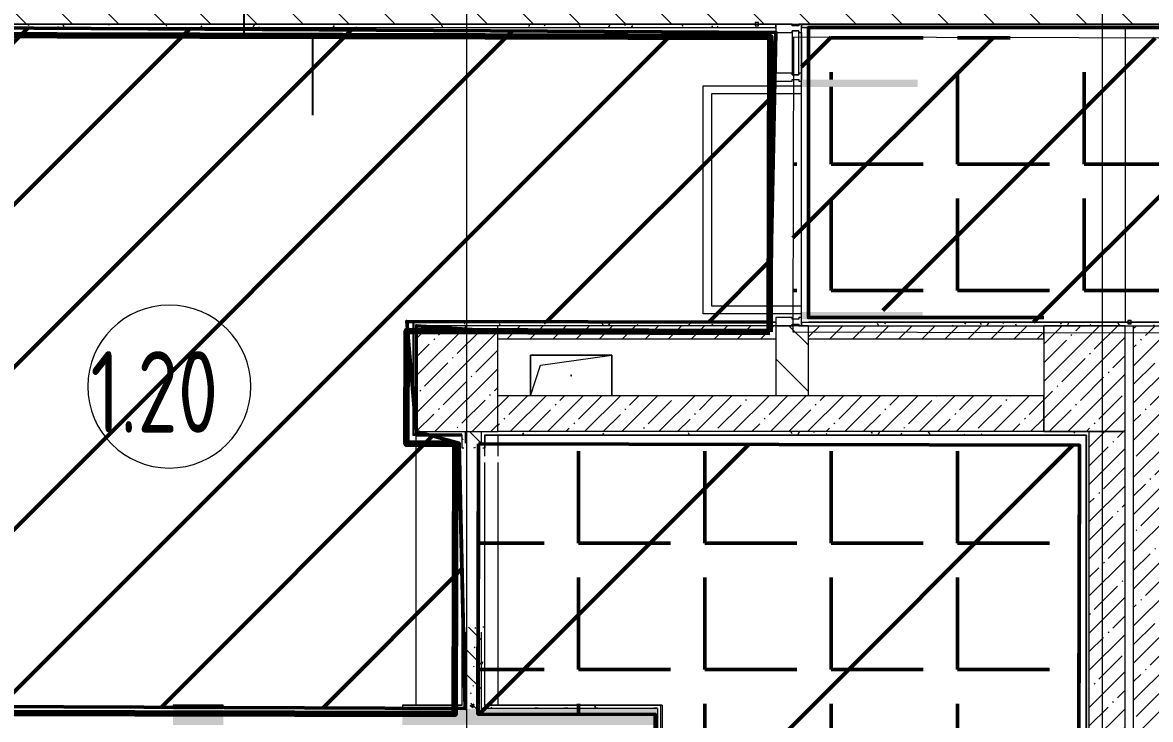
# Model space of a CAD drawing. Header units: millimetres. Extents: x -213547 to 415037, y -3642 to 106956.
# Drawn here: x 77999 to 84920, y 8998 to 13274 of the extents above; entities that cross this region are included whole.
import ezdxf

# ---------------------------------------------------------------- set-up
doc = ezdxf.new("R2010")
doc.units = ezdxf.units.MM
for name, color, linetype, lineweight in [('10)FK4', 3, 'Continuous', 50), ('1014 Краска CF1.3', 64, 'Continuous', 158), ('1048 Монтаж CF6', 92, 'Continuous', 50), ('1144 Монтаж CF7', 152, 'Continuous', 50), ('2)CF1', 5, 'Continuous', 30), ('950 Штук CF1 CF13 CF1.3', 3, 'Continuous', 50), ('A-AREA-BNDY', 7, 'Continuous', 5), ('A-AREA-IDEN', 7, 'Continuous', 9), ('A-FLOR', 7, 'Continuous', 9), ('A-GENM', 7, 'Continuous', 9), ('A-GLAZ-CURT', 7, 'Continuous', 9), ('A-GLAZ-CURT-1', 7, 'Continuous', 5), ('A-GLAZ-CURT-2', 7, 'Continuous', 20), ('A-GLAZ-CWMG', 7, 'Continuous', 9), ('A-GLAZ-CWMG-1', 7, 'Continuous', 20), ('A-WALL', 7, 'Continuous', 5), ('I-WALL', 7, 'Continuous', 5), ('S-COLS', 7, 'Continuous', 9), ('S-COLS-1', 7, 'Continuous', 5), ('Оси', 7, 'Continuous', 9)]:
    doc.layers.add(name, color=color, linetype=linetype, lineweight=lineweight)
doc.layers.add('A-FLOR-PATT-1', color=7, linetype='Continuous', lineweight=9, true_color=0xeef6ff, transparency=0.5)
doc.layers.add('A-WALL-1', color=9, linetype='Continuous', lineweight=5, true_color=0x808080)
doc.layers.add('A-WALL-FNSH-1', color=9, linetype='Continuous', lineweight=5, true_color=0x808080)
doc.styles.add('СПДС', font='ГОСТ тип А.ttf', dxfattribs={"width": 0.9})
pattern_1 = [(45, (64.7, -136.06), (-114.04925, 114.04925), []), (45, (178.75, -136.06), (-114.04925, 114.04925), [201.612, -40.322, 6.706, -33.617])]
pattern_2 = [(135, (64.7, -136.06), (-141.42136, -141.42136), [])]
pattern_3 = [(135, (64.7, -136.06), (-150.8683, -150.8683), [213.36, -35.56, 7.112, -35.56]), (135, (64.7, 14.71), (-150.8683, -150.8683), []), (50, (64.7, -136.06), (255.05767, -22.3145), [26.67, -293.37]), (355, (64.7, -136.06), (-49.3404, 267.4791), [21.336, -234.696]), (100.451, (85.96, -137.92), (205.7195, 245.16356), [22.666, -249.326]), (46.184, (64.7, -64.94), (379.511, -58.86), [40.005, -440.055]), (96.636, (96.33, -69.85), (332.3634, 346.3991), [33.999, -373.989]), (351.184, (64.7, -64.94), (332.3669, 346.3953), [32.004, -352.044]), (21, (100.26, -82.72), (212.26017, -143.1711), [26.67, -293.37]), (326, (100.26, -82.72), (86.5224, 257.8632), [21.336, -234.696]), (71.451, (117.95, -94.65), (298.78395, 114.6901), [22.666, -249.326]), (37.5, (64.7, -136.06), (4.32385, 118.37751), [6.706, -225.146, 6.706, -231.546, -235.585]), (37.5, (64.7, -136.06), (4.32385, 118.37751), [-470.103, 6.706, -228.879]), (7.5, (64.7, -136.06), (93.54758, 140.2533), [6.706, -129.134, 6.706, -219.812, -89.789]), (7.5, (64.7, -136.06), (93.54758, 140.2533), [-362.356, 6.706, -83.083]), (327.5, (-14.6, -136.06), (189.82734, -8.02019), [6.706, -82.194, 6.706, -270.662, -368.046]), (327.5, (-14.6, -136.06), (189.82734, -8.02019), [-366.268, 6.706, -361.34]), (317.5, (-50.16, -136.06), (207.38114, 35.59764), [6.706, -108.864, 6.706, -177.495, -261.366]), (317.5, (-50.16, -136.06), (207.38114, 35.59764), [-299.771, 6.706, -254.66])]
pattern_4 = [(0, (64.7, -136.06), (243.84, 60.96), [20.117, -162.763, 20.117, -162.763, -975.36]), (0, (64.7, -136.06), (243.84, 60.96), [-365.76, 20.117, -345.643, 20.117, -162.763, -426.72]), (0, (64.7, -136.06), (243.84, 60.96), [-914.4, 20.117, -101.803, 20.117, -284.683]), (120, (156.14, -105.58), (-174.71291, 180.691634), [20.117, -162.763, 20.117, -162.763, -975.36]), (120, (156.14, -105.58), (-174.71291, 180.691634), [-365.76, 20.117, -345.643, 20.117, -162.763, -426.72]), (120, (156.14, -105.58), (-174.71291, 180.691634), [-914.4, 20.117, -101.803, 20.117, -284.683]), (240, (186.62, 16.34), (-69.12709, -241.651634), [20.117, -162.763, 20.117, -162.763, -975.36]), (240, (186.62, 16.34), (-69.12709, -241.651634), [-365.76, 20.117, -345.643, 20.117, -162.763, -426.72]), (240, (186.62, 16.34), (-69.12709, -241.651634), [-914.4, 20.117, -101.803, 20.117, -284.683])]
pattern_5 = [(0, (0, 0), (0, 775.335), [563.88, -211.455]), (90, (0, 0), (-775.335, 5e-14), [563.88, -211.455])]

# ---------------------------------------------------------------- blocks, each defined once
blk = doc.blocks.new('Системная панель - Стекло - 40мм-22736316-Объем проектирования 1 этажа')
at = {"layer": 'A-GLAZ-CURT-1'}
h = blk.add_hatch(dxfattribs=at)
h.set_pattern_fill('FP_87', color=256, style=0, pattern_type=2)
h.set_pattern_definition([(135, (13025, -82897), (-565.6854, -565.6854), [400, -1200]), (135, (13225, -83297), (-565.6854, -565.6854), [1200, -400]), (135, (13425, -82497), (-565.6854, -565.6854), [400, -1200])])
h.paths.add_polyline_path([(135, 0), (-135, 0), (-135, -40), (135, -40)])
at = {"layer": 'A-GLAZ-CURT-2'}
for p, q in [((135, 0), (-135, 0)), ((-135, 0), (-135, -40)), ((135, -40), (135, 0)), ((-135, -40), (135, -40))]:
    blk.add_line(p, q, dxfattribs=at)
blk = doc.blocks.new('Прямоугольный импост - Импост структурный с накладкой - 160мм Темный-32274872-Объем проектирования 1 этажа')
at = {"layer": 'A-GLAZ-CWMG'}
for p, q in [((82557, 13100), (82557, 13350)), ((82714, 13100), (82714, 13350))]:
    blk.add_line(p, q, dxfattribs=at)
blk = doc.blocks.new('Прямоугольный импост - Импост структурный с накладкой - 160мм Темный-30755840-Объем проектирования 1 этажа')
at = {"layer": 'A-GLAZ-CWMG-1'}
for p, q in [((-50, 40), (-50, 140)), ((-50, 140), (0, 140)), ((0, 140), (0, 40)), ((-40, 40), (-50, 40)), ((-50, -17), (-50, 0)), ((-50, 0), (-40, 0)), ((-40, 0), (-40, 40)), ((-10, 40), (-10, 0)), ((0, 40), (-10, 40)), ((-10, 0), (0, 0)), ((0, 0), (0, -17)), ((0, -17), (-50, -17))]:
    blk.add_line(p, q, dxfattribs=at)
blk = doc.blocks.new('Прямоугольный импост - Импост структурный с накладкой - 160мм Темный-30755836-Объем проектирования 1 этажа')
at = {"layer": 'A-GLAZ-CWMG-1'}
for p, q in [((-25, 40), (-25, 140)), ((-25, 140), (25, 140)), ((25, 140), (25, 40)), ((-15, 40), (-25, 40)), ((-25, -17), (-25, 0)), ((-25, 0), (-15, 0)), ((-15, 0), (-15, 40)), ((15, 40), (15, 0)), ((25, 40), (15, 40)), ((15, 0), (25, 0)), ((25, 0), (25, -17)), ((25, -17), (-25, -17))]:
    blk.add_line(p, q, dxfattribs=at)
blk = doc.blocks.new('Прямоугольный импост - Импост структурный с накладкой - 160мм Темный-30755843-Объем проектирования 1 этажа')
at = {"layer": 'A-GLAZ-CWMG-1'}
for p, q in [((0, 140), (-50, 140)), ((-50, 140), (-50, 40)), ((0, 40), (0, 140)), ((-50, 40), (-40, 40)), ((-40, 0), (-50, 0)), ((-50, 0), (-50, -17)), ((-40, 40), (-40, 0)), ((-10, 0), (-10, 40)), ((-10, 40), (0, 40)), ((0, 0), (-10, 0)), ((0, -17), (0, 0)), ((-50, -17), (0, -17))]:
    blk.add_line(p, q, dxfattribs=at)
blk = doc.blocks.new('BSC_Колонна _Прямоугольная - 650х500-V184-Объем проектирования 1 этажа')
at = {"layer": 'S-COLS-1'}
h = blk.add_hatch(dxfattribs=at)
h.set_pattern_fill('FP_173', color=256, style=0, pattern_type=2)
h.set_pattern_definition([(135, (11225, -80600), (-114.04925, -114.04925), []), (135, (11225, -80485.95), (-114.04925, -114.04925), [201.612, -40.322, 6.706, -33.617])])
h.paths.add_polyline_path([(325, 250), (-325, 250), (-325, -250), (325, -250), (325, 170)])
for p, q in [((325, 250), (-325, 250)), ((-325, 250), (-325, -250)), ((325, -250), (325, 250)), ((-325, -250), (325, -250))]:
    blk.add_line(p, q, dxfattribs=at)
blk = doc.blocks.new('GM_Отверстие прямоугольное _в плите_ - Отверстие-V204-Объем проектирования 1 этажа')
at = {"layer": 'A-GENM'}
for p, q in [((-250, -125), (-250, 125)), ((-250, 125), (250, 125)), ((250, 125), (-250, 125)), ((-250, 125), (-250, -125)), ((-187.5, 62.5), (250, 125)), ((250, 125), (250, -125)), ((250, -125), (250, 125)), ((-250, -125), (-187.5, 62.5))]:
    blk.add_line(p, q, dxfattribs=at)
for start, end in [(360, 180), (180, 360)]:
    blk.add_arc((0, 0), 2.5, start, end, dxfattribs=at)
blk = doc.blocks.new('Марка_Помещения - Номер-25198446-Объем проектирования 1 этажа')
at = {"layer": 'A-AREA-IDEN'}
for start, end in [(360, 180), (180, 360)]:
    blk.add_arc((0, 0), 2.5, start, end, dxfattribs=at)

msp = doc.modelspace()

# ---------------------------------------------------------------- hatches: boundary and pattern name
at = {"layer": '10)FK4'}
h = msp.add_hatch(dxfattribs=at)
h.set_pattern_fill('ANSI31', color=1, scale=444)
h.paths.add_polyline_path([(84485.3, 10680.2), (80797.3, 10688.8), (80793.4, 9030.8), (81881.4, 9028.3), (81878.6, 7828.3), (81860.6, 3598.3), (84188.6, 3592.9), (84189.3, 3872.9), (84469.3, 3872.2)])
at = {"layer": '1048 Монтаж CF6'}
h = msp.add_hatch(dxfattribs=at)
h.set_pattern_fill('ANGLE', color=256, scale=111)
h.set_pattern_definition(pattern_5)
h.paths.add_polyline_path([(98511.1, 13147.3), (82778.7, 13184.2), (82778.7, 12963.9), (82778.7, 12923.9), (83491.7, 12923.9), (83491.7, 12878.9), (82776, 12878.9), (82771.7, 12878.4), (82771.7, 12868.9), (82728.4, 12868.9), (82725.2, 11508.9), (82771.7, 11508.9), (82846.7, 11507.9), (83441.7, 11507.9), (83521.7, 11498.9), (83521.7, 11434.9), (84781.7, 11434.9), (84781.7, 11444.9), (84801.7, 11444.9), (85055.7, 11434.9), (85055.7, 10484.9), (85474.7, 10484.9), (85474.7, 10463.9), (85524.7, 10463.9), (85524.7, 10363.9), (85514.7, 10323.9), (85524.7, 10323.9), (85524.7, 10306.9), (85564.7, 10306.9), (85564.7, 10303.9), (85609.7, 10303.9), (85609.7, 10258.5), (85658.8, 10258.4), (87584.7, 10253.9), (87584.7, 10303.9), (87583.2, 10306.9), (87574.7, 10306.9), (87574.7, 10323.9), (87584.7, 10363.9), (87574.7, 10363.9), (87574.7, 10463.9), (87624.7, 10463.9), (89374.7, 10463.9), (89423.7, 10463.9), (89423.7, 10483.9), (89423.7, 10484.9), (90049.7, 10484.9), (90073.9, 10463.9), (90099.7, 10463.9), (90099.7, 10413.9), (90109.7, 10413.9), (90109.7, 10409), (91389.7, 10406), (91389.7, 10413.9), (91399.7, 10463.9), (91434.7, 10463.9), (91434.7, 10471.9), (91449.7, 10471.9), (91449.7, 10484.9), (92574.7, 10484.9), (92614.7, 10471.9), (92614.7, 10403.1), (93484.7, 10401.1), (93484.7, 10463.9), (93484.7, 10471.9), (93524.7, 10471.9), (93524.7, 10484.9), (97423.9, 10484.9), (97425.3, 11111.8), (97462.7, 11111.7), (97462.7, 11204.9), (98506.6, 11204.9)])
at = {"layer": '1144 Монтаж CF7'}
h = msp.add_hatch(dxfattribs=at)
h.set_pattern_fill('ANGLE', color=256, scale=111)
h.set_pattern_definition(pattern_5)
h.paths.add_polyline_path([(80796.5, 10688.8), (80792.6, 9030.8), (81880.6, 9028.3), (81877.8, 7828.3), (81869.8, 7828.3), (81859.9, 3598.3), (84187.9, 3592.9), (84188.5, 3872.9), (84468.5, 3872.2), (84484.5, 10680.2)])
at = {"layer": '2)CF1'}
h = msp.add_hatch(dxfattribs=at)
h.set_pattern_fill('ANSI31', color=256, scale=222)
h.paths.add_polyline_path([(80357.1, 11440.2), (82585, 11434.9), (82621.7, 13213.9), (77365.5, 13242.9), (77327.5, 10847), (76065.7, 10892.9), (76065.7, 10763.9), (75764.7, 10743.9), (75785.2, 9084.9), (80714.7, 9063.9), (80677.2, 10693.9), (80414.7, 10763.9)])
h = msp.add_hatch(dxfattribs=at)
h.set_pattern_fill('ANSI31', color=256, scale=222)
h.paths.add_polyline_path([(98511.1, 13147.3), (82778.7, 13184.2), (82778.7, 12963.9), (82778.7, 12923.9), (83491.7, 12923.9), (83491.7, 12878.9), (82776, 12878.9), (82771.7, 12878.4), (82771.7, 12868.9), (82728.4, 12868.9), (82725.2, 11508.9), (82771.7, 11508.9), (82846.7, 11507.9), (83441.7, 11507.9), (83521.7, 11498.9), (83521.7, 11434.9), (84781.7, 11434.9), (84781.7, 11444.9), (84801.7, 11444.9), (85055.7, 11434.9), (85055.7, 10484.9), (85474.7, 10484.9), (85474.7, 10463.9), (85524.7, 10463.9), (85524.7, 10363.9), (85514.7, 10323.9), (85524.7, 10323.9), (85524.7, 10306.9), (85564.7, 10306.9), (85564.7, 10303.9), (85609.7, 10303.9), (85609.7, 10258.5), (85658.8, 10258.4), (87584.7, 10253.9), (87584.7, 10303.9), (87583.2, 10306.9), (87574.7, 10306.9), (87574.7, 10323.9), (87584.7, 10363.9), (87574.7, 10363.9), (87574.7, 10463.9), (87624.7, 10463.9), (89374.7, 10463.9), (89423.7, 10463.9), (89423.7, 10483.9), (89423.7, 10484.9), (90049.7, 10484.9), (90073.9, 10463.9), (90099.7, 10463.9), (90099.7, 10413.9), (90109.7, 10413.9), (90109.7, 10409), (91389.7, 10406), (91389.7, 10413.9), (91399.7, 10463.9), (91434.7, 10463.9), (91434.7, 10471.9), (91449.7, 10471.9), (91449.7, 10484.9), (92574.7, 10484.9), (92614.7, 10471.9), (92614.7, 10403.1), (93484.7, 10401.1), (93484.7, 10463.9), (93484.7, 10471.9), (93524.7, 10471.9), (93524.7, 10484.9), (97423.9, 10484.9), (97425.3, 11111.8), (97462.7, 11111.7), (97462.7, 11204.9), (98506.6, 11204.9)])
at = {"layer": '950 Штук CF1 CF13 CF1.3'}
h = msp.add_hatch(dxfattribs=at)
h.set_pattern_fill('ANSI31', color=256, scale=222)
h.paths.add_polyline_path([(80357.1, 11440.2), (82585, 11434.9), (82621.7, 13213.9), (77365.5, 13242.9), (77327.5, 10847), (76065.7, 10892.9), (76065.7, 10763.9), (75764.7, 10743.9), (75785.2, 9084.9), (80714.7, 9063.9), (80677.2, 10693.9), (80414.7, 10763.9)])
h = msp.add_hatch(dxfattribs=at)
h.set_pattern_fill('ANSI31', color=256, scale=222)
h.paths.add_polyline_path([(98511.1, 13147.3), (82778.7, 13184.2), (82778.7, 12963.9), (82778.7, 12923.9), (83491.7, 12923.9), (83491.7, 12878.9), (82776, 12878.9), (82771.7, 12878.4), (82771.7, 12868.9), (82728.4, 12868.9), (82725.2, 11508.9), (82771.7, 11508.9), (82846.7, 11507.9), (83441.7, 11507.9), (83521.7, 11498.9), (83521.7, 11434.9), (84781.7, 11434.9), (84781.7, 11444.9), (84801.7, 11444.9), (85055.7, 11434.9), (85055.7, 10484.9), (85474.7, 10484.9), (85474.7, 10463.9), (85524.7, 10463.9), (85524.7, 10363.9), (85514.7, 10323.9), (85524.7, 10323.9), (85524.7, 10306.9), (85564.7, 10306.9), (85564.7, 10303.9), (85609.7, 10303.9), (85609.7, 10258.5), (85658.8, 10258.4), (87584.7, 10253.9), (87584.7, 10303.9), (87583.2, 10306.9), (87574.7, 10306.9), (87574.7, 10323.9), (87584.7, 10363.9), (87574.7, 10363.9), (87574.7, 10463.9), (87624.7, 10463.9), (89374.7, 10463.9), (89423.7, 10463.9), (89423.7, 10483.9), (89423.7, 10484.9), (90049.7, 10484.9), (90073.9, 10463.9), (90099.7, 10463.9), (90099.7, 10413.9), (90109.7, 10413.9), (90109.7, 10409), (91389.7, 10406), (91389.7, 10413.9), (91399.7, 10463.9), (91434.7, 10463.9), (91434.7, 10471.9), (91449.7, 10471.9), (91449.7, 10484.9), (92574.7, 10484.9), (92614.7, 10471.9), (92614.7, 10403.1), (93484.7, 10401.1), (93484.7, 10463.9), (93484.7, 10471.9), (93524.7, 10471.9), (93524.7, 10484.9), (97423.9, 10484.9), (97425.3, 11111.8), (97462.7, 11111.7), (97462.7, 11204.9), (98506.6, 11204.9)])
at = {"layer": 'A-FLOR-PATT-1'}
h = msp.add_hatch(color=256, dxfattribs=at)
h.paths.add_polyline_path([(98781.5, 11273.9), (98781.5, 11318.9), (98624.3, 11318.9), (98624.3, 11273.9), (98768.9, 11273.9)])
h.paths.add_polyline_path([(82778.7, 11453.9), (83521.7, 11453.9), (83521.7, 11498.9), (82778.7, 11498.9), (82778.7, 11463.9)])
h.paths.add_polyline_path([(82838.2, 12878.9), (83491.7, 12878.9), (83491.7, 12923.9), (82778.7, 12923.9), (82778.7, 12878.9)])
h.paths.add_polyline_path([(98624.3, 12998.9), (98784.7, 12998.9), (98784.7, 13043.9), (98744.3, 13043.9), (98744.3, 13033.9), (98644.3, 13033.9), (98644.3, 13043.9), (98624.3, 13043.9), (98624.3, 13033.9)])
h = msp.add_hatch(color=256, dxfattribs=at)
h.paths.add_polyline_path([(75524.7, 9293.9), (75564.7, 9293.9), (75564.7, 9338.9), (75524.7, 9338.9)])
h.paths.add_polyline_path([(75544.7, 10608.9), (75564.7, 10608.9), (75564.7, 10653.9), (75524.7, 10653.9), (75524.7, 10608.9), (75534.7, 10608.9)])
h.paths.add_polyline_path([(82771.7, 11463.9), (82778.7, 11463.9), (82778.7, 11498.9), (82776, 11498.9), (82776, 11486.3), (82771.7, 11486.3)])
h.paths.add_polyline_path([(82778.7, 12878.9), (82778.7, 12913.9), (82771.7, 12913.9), (82771.7, 12886.3), (82776, 12886.3), (82776, 12878.9)])
h = msp.add_hatch(color=256, dxfattribs=at)
h.paths.add_polyline_path([(82771.7, 11486.3), (82776, 11486.3), (82776, 11498.9), (82771.7, 11498.9), (82771.7, 11486.7)])
h.paths.add_polyline_path([(82771.7, 12878.9), (82776, 12878.9), (82776, 12886.3), (82771.7, 12885.9)])
at = {"layer": 'I-WALL'}
h = msp.add_hatch(dxfattribs=at)
h.set_pattern_fill('FP_23', color=256, style=0, pattern_type=2)
h.set_pattern_definition(pattern_2)
h.paths.add_polyline_path([(77344.5, 13263.9), (84764.7, 13263.9), (84764.7, 13463.9), (68714.7, 13463.9), (68714.7, 13263.9), (77286.3, 13263.9)])
h = msp.add_hatch(dxfattribs=at)
h.set_pattern_fill('FP_23', color=256, style=0, pattern_type=2)
h.set_pattern_definition(pattern_2)
h.paths.add_polyline_path([(88453.6, 13263.9), (88474.7, 13263.9), (88474.7, 13463.9), (88264.7, 13463.9), (88264.7, 13263.9), (88444.7, 13263.9)])
h.paths.add_polyline_path([(87422.1, 13263.9), (87564.7, 13263.9), (87564.7, 13463.9), (87383.1, 13463.9), (87383.1, 13263.9)])
h.paths.add_polyline_path([(86534.7, 13263.9), (86683.1, 13263.9), (86683.1, 13463.9), (86154.7, 13463.9), (86154.7, 13263.9), (86390.6, 13263.9)])
h.paths.add_polyline_path([(84814.7, 13263.9), (85204.7, 13263.9), (85204.7, 13463.9), (84764.7, 13463.9), (84764.7, 13263.9), (84789, 13263.9)])
h = msp.add_hatch(dxfattribs=at)
h.set_pattern_fill('FP_191', color=256, style=0, pattern_type=2)
h.set_pattern_definition(pattern_4)
h.paths.add_polyline_path([(81094.7, 13243.9), (82621.7, 13243.9), (82621.7, 13263.9), (77364.5, 13263.9), (77364.5, 13243.9), (80404.4, 13243.9)])
h = msp.add_hatch(dxfattribs=at)
h.set_pattern_fill('FP_191', color=256, style=0, pattern_type=2)
h.set_pattern_definition(pattern_4)
h.paths.add_polyline_path([(97584.7, 13243.9), (97864.7, 13243.9), (97864.7, 13263.9), (97584.7, 13263.9)])
h.paths.add_polyline_path([(96884.7, 13243.9), (96884.7, 13263.9), (96544.7, 13263.9), (96544.7, 13255.9), (96514.7, 13255.9), (96514.7, 13243.9), (96804.7, 13243.9)])
h.paths.add_polyline_path([(92314.7, 13243.9), (93094.7, 13243.9), (93094.7, 13255.9), (93064.7, 13255.9), (93064.7, 13263.9), (92344.7, 13263.9), (92344.7, 13255.9), (92314.7, 13255.9)])
h.paths.add_polyline_path([(89694.7, 13243.9), (91364.7, 13243.9), (91364.7, 13255.9), (91334.7, 13255.9), (91334.7, 13263.9), (89454.7, 13263.9), (89454.7, 13255.9), (89424.7, 13255.9), (89424.7, 13243.9), (89614.7, 13243.9)])
h.paths.add_polyline_path([(94624.7, 13243.9), (95064.7, 13243.9), (95064.7, 13255.9), (95034.7, 13255.9), (95034.7, 13263.9), (94574.7, 13263.9), (94574.7, 13255.9), (94544.7, 13255.9), (94544.7, 13243.9)])
h.paths.add_polyline_path([(84931.1, 13243.9), (85204.7, 13243.9), (85204.7, 13255.9), (85174.7, 13255.9), (85174.7, 13263.9), (82778.7, 13263.9), (82778.7, 13243.9), (84814.7, 13243.9)])
h.paths.add_polyline_path([(86334.7, 13243.9), (86683.1, 13243.9), (86683.1, 13263.9), (86184.7, 13263.9), (86184.7, 13255.9), (86154.7, 13255.9), (86154.7, 13243.9)])
h.paths.add_polyline_path([(87383.1, 13243.9), (87564.7, 13243.9), (87564.7, 13263.9), (87383.1, 13263.9)])
h.paths.add_polyline_path([(88314.7, 13243.9), (88474.7, 13243.9), (88474.7, 13255.9), (88444.7, 13255.9), (88444.7, 13263.9), (88264.7, 13263.9), (88264.7, 13243.9)])
h = msp.add_hatch(dxfattribs=at)
h.set_pattern_fill('FP_191', color=256, style=0, pattern_type=2)
h.set_pattern_definition(pattern_4)
h.paths.add_polyline_path([(81232.9, 11413.9), (82621.7, 11413.9), (82621.7, 11433.9), (80394.7, 11433.9), (80394.7, 11413.9), (80914.7, 11413.9)])
h = msp.add_hatch(dxfattribs=at)
h.set_pattern_fill('FP_191', color=256, style=0, pattern_type=2)
h.set_pattern_definition(pattern_4)
h.paths.add_polyline_path([(82778.7, 11413.9), (85034.7, 11413.9), (85034.7, 11433.9), (82778.7, 11433.9)])
h = msp.add_hatch(dxfattribs=at)
h.set_pattern_fill('FP_191', color=256, style=0, pattern_type=2)
h.set_pattern_definition(pattern_4)
h.paths.add_polyline_path([(80394.7, 10743.9), (80414.7, 10743.9), (80414.7, 11413.9), (80394.7, 11413.9), (80394.7, 10763.9)])
h = msp.add_hatch(dxfattribs=at)
h.set_pattern_fill('FP_22', color=256, style=0, pattern_type=2)
h.set_pattern_definition([(45, (64.7, -136.06), (-70.71068, 70.71068), [])])
h.paths.add_polyline_path([(80914.7, 11333.9), (82621.7, 11333.9), (82621.7, 11413.9), (80914.7, 11413.9)])
h.paths.add_polyline_path([(84264.7, 11333.9), (84264.7, 11413.9), (82821.7, 11413.9), (82821.7, 11333.9)])
h = msp.add_hatch(dxfattribs=at)
h.set_pattern_fill('FP_23', color=256, style=0, pattern_type=2)
h.set_pattern_definition(pattern_2)
h.paths.add_polyline_path([(82761.7, 10983.9), (82821.7, 10983.9), (82821.7, 11413.9), (82621.7, 11413.9), (82621.7, 10983.9)])
h = msp.add_hatch(dxfattribs=at)
h.set_pattern_fill('FP_1', color=256, style=0, pattern_type=2)
h.set_pattern_definition(pattern_1)
h.paths.add_polyline_path([(84826.7, 7513.9), (85034.7, 7513.9), (85034.7, 11413.9), (84814.7, 11413.9), (84814.7, 7513.9), (84825.6, 7513.9)])
h = msp.add_hatch(dxfattribs=at)
h.set_pattern_fill('FP_1', color=256, style=0, pattern_type=2)
h.set_pattern_definition(pattern_1)
h.paths.add_polyline_path([(82761.7, 10763.9), (84264.7, 10763.9), (84264.7, 10983.9), (80914.7, 10983.9), (80914.7, 10763.9), (82264.4, 10763.9)])
h = msp.add_hatch(dxfattribs=at)
h.set_pattern_fill('FP_191', color=256, style=0, pattern_type=2)
h.set_pattern_definition(pattern_4)
h.paths.add_polyline_path([(80693.7, 10743.9), (80714.7, 10763.9), (80414.7, 10763.9), (80416.2, 10743.9), (80647.5, 10743.9)])
h.paths.add_polyline_path([(80714.7, 10743.9), (80714.7, 10763.9), (80694.7, 10743.9)])
h = msp.add_hatch(dxfattribs=at)
h.set_pattern_fill('FP_191', color=256, style=0, pattern_type=2)
h.set_pattern_definition(pattern_4)
h.paths.add_polyline_path([(80714.7, 9063.9), (80713.4, 9533.9), (80706.7, 9533.9), (80706.7, 9563.9), (80694.7, 9563.9), (80695.7, 9083.9)])
h.paths.add_polyline_path([(80694.7, 9063.9), (80714.7, 9063.9), (80694.7, 9083.9)])
h.paths.add_polyline_path([(80694.7, 10663.9), (80706.7, 10663.9), (80706.7, 10693.9), (80714.7, 10693.9), (80714.7, 10743.9), (80694.7, 10743.9), (80694.7, 10730.8)])
h = msp.add_hatch(dxfattribs=at)
h.set_pattern_fill('FP_41', color=256, style=0, pattern_type=2)
h.set_pattern_definition(pattern_3)
h.paths.add_polyline_path([(80814.7, 9063.9), (80814.7, 9563.9), (80714.7, 9563.9), (80714.7, 9063.9)])
h.paths.add_polyline_path([(80717.1, 10663.9), (80814.7, 10663.9), (80814.7, 10763.9), (80714.7, 10763.9), (80714.7, 10663.9)])
h = msp.add_hatch(dxfattribs=at)
h.set_pattern_fill('FP_191', color=256, style=0, pattern_type=2)
h.set_pattern_definition(pattern_4)
h.paths.add_polyline_path([(80814.7, 9063.9), (80834.7, 9063.9), (80834.7, 9563.9), (80822.7, 9563.9), (80822.7, 9533.9), (80814.7, 9533.9), (80814.7, 9083.9)])
h.paths.add_polyline_path([(80822.7, 10663.9), (80834.7, 10663.9), (80834.7, 10763.9), (80814.7, 10763.9), (80814.7, 10693.9), (80822.7, 10693.9)])
h = msp.add_hatch(dxfattribs=at)
h.set_pattern_fill('FP_191', color=256, style=0, pattern_type=2)
h.set_pattern_definition(pattern_4)
h.paths.add_polyline_path([(84524.7, 10743.9), (84544.7, 10743.9), (84544.7, 10763.9), (80834.7, 10763.9), (80835.7, 10743.9), (84327.5, 10743.9)])
h = msp.add_hatch(dxfattribs=at)
h.set_pattern_fill('FP_191', color=256, style=0, pattern_type=2)
h.set_pattern_definition(pattern_4)
h.paths.add_polyline_path([(84544.7, 3913.9), (84544.7, 10743.9), (84524.7, 10742.9), (84524.7, 3913.9)])
h = msp.add_hatch(dxfattribs=at)
h.set_pattern_fill('FP_1', color=256, style=0, pattern_type=2)
h.set_pattern_definition(pattern_1)
h.paths.add_polyline_path([(84764.7, 3913.9), (84764.7, 10763.9), (84544.7, 10763.9), (84544.7, 3913.9)])
h = msp.add_hatch(dxfattribs=at)
h.set_pattern_fill('FP_191', color=256, style=0, pattern_type=2)
h.set_pattern_definition(pattern_4)
h.paths.add_polyline_path([(80414.7, 9063.9), (80694.7, 9063.9), (80694.7, 9083.9), (80329.7, 9083.9), (80329.7, 9071.9), (80359.7, 9071.9), (80359.7, 9063.9)])
h.paths.add_polyline_path([(78952.7, 9063.9), (79199.7, 9063.9), (79199.7, 9071.9), (79229.7, 9071.9), (79229.7, 9083.9), (78922.7, 9083.9), (78922.7, 9071.9), (78952.7, 9071.9), (78952.7, 9065.9)])
h.paths.add_polyline_path([(77622.5, 9063.9), (77792.7, 9063.9), (77792.7, 9071.9), (77822.7, 9071.9), (77822.7, 9083.9), (76994.7, 9083.9), (76994.7, 9071.9), (77024.7, 9071.9), (77024.7, 9063.9), (77505.6, 9063.9)])
h.paths.add_polyline_path([(75774.7, 9063.9), (76014.7, 9063.9), (76014.7, 9071.9), (76044.7, 9071.9), (76044.7, 9083.9), (75774.7, 9083.9), (75774.7, 9073.9)])
h = msp.add_hatch(dxfattribs=at)
h.set_pattern_fill('FP_191', color=256, style=0, pattern_type=2)
h.set_pattern_definition(pattern_4)
h.paths.add_polyline_path([(81232.9, 9063.9), (81894.7, 9063.9), (81894.7, 9083.9), (80835.7, 9083.9), (80834.7, 9063.9), (80914.7, 9063.9)])
h = msp.add_hatch(dxfattribs=at)
h.set_pattern_fill('FP_191', color=256, style=0, pattern_type=2)
h.set_pattern_definition(pattern_4)
h.paths.add_polyline_path([(81894.7, 3653.9), (81914.7, 3654.9), (81914.7, 9083.9), (81894.7, 9083.9), (81894.7, 3933.9)])
h = msp.add_hatch(dxfattribs=at)
h.set_pattern_fill('FP_41', color=256, style=0, pattern_type=2)
h.set_pattern_definition(pattern_3)
h.paths.add_polyline_path([(81726, 8963.9), (81894.7, 8963.9), (81894.7, 9063.9), (80329.7, 9063.9), (80329.7, 8963.9), (81232.9, 8963.9)])
h.paths.add_polyline_path([(79165.2, 8963.9), (79229.7, 8963.9), (79229.7, 9063.9), (78922.7, 9063.9), (78922.7, 8963.9), (79145.5, 8963.9)])
h.paths.add_polyline_path([(77385.6, 8963.9), (77822.7, 8963.9), (77822.7, 9063.9), (76994.7, 9063.9), (76994.7, 8963.9), (77365.6, 8963.9)])
h.paths.add_polyline_path([(75784.7, 8963.9), (76044.7, 8963.9), (76044.7, 9063.9), (75764.7, 9063.9), (75764.7, 8963.9), (75774.7, 8963.9)])
at = {"layer": 'S-COLS-1'}
h = msp.add_hatch(dxfattribs=at)
h.set_pattern_fill('FP_1', color=256, style=0, pattern_type=2)
h.set_pattern_definition(pattern_1)
h.paths.add_polyline_path([(84524.7, 10763.9), (84764.7, 10763.9), (84764.7, 11413.9), (84264.7, 11413.9), (84264.7, 10763.9), (84327.5, 10763.9)])

# ---------------------------------------------------------------- linework, layer by layer
msp.add_lwpolyline([(81057, 15315), (79357.2, 15315), (79357.2, 14705), (79357.2, 13205), (79777.2, 13205), (79777.2, 12705)])
at = {"layer": '10)FK4'}
for points in [[(76064.7, 10892.9), (77326.5, 10847), (77364.5, 13242.9), (82620.7, 13213.9), (82584, 11434.9), (80356.1, 11440.2), (80413.7, 10763.9), (80676.2, 10693.9), (80713.7, 9063.9), (75784.2, 9084.9), (75763.7, 10743.9), (76064.7, 10763.9)], [(76065.7, 10892.9), (77327.5, 10847), (77365.5, 13242.9), (82621.7, 13213.9), (82585, 11434.9), (80357.1, 11440.2), (80414.7, 10763.9), (80677.2, 10693.9), (80714.7, 9063.9), (75785.2, 9084.9), (75764.7, 10743.9), (76065.7, 10763.9)]]:
    msp.add_lwpolyline(points, close=True, dxfattribs=at)
for points in [[(89423.7, 13242.9), (82820.7, 13242.9), (82820.7, 11463.9), (84263.7, 11463.9)], [(89424.7, 13242.9), (82821.7, 13242.9), (82821.7, 11463.9), (84264.7, 11463.9)], [(80693.7, 10742.9), (80414.7, 10743.9), (80414.7, 11413.9), (80914.7, 11380.6)]]:
    msp.add_lwpolyline(points, dxfattribs=at)
at = {"layer": '10)FK4', "flags": 128}
for points in [[(80796.5, 10688.8), (80792.6, 9030.8), (81880.6, 9028.3), (81877.8, 7828.3), (81869.8, 7828.3), (81859.9, 3598.3), (84187.9, 3592.9), (84188.5, 3872.9), (84468.5, 3872.2), (84484.5, 10680.2)], [(80797.3, 10688.8), (80793.4, 9030.8), (81881.4, 9028.3), (81878.6, 7828.3), (81870.6, 7828.3), (81860.6, 3598.3), (84188.6, 3592.9), (84189.3, 3872.9), (84469.3, 3872.2), (84485.3, 10680.2)]]:
    msp.add_lwpolyline(points, close=True, dxfattribs=at)
at = {"layer": '1014 Краска CF1.3', "flags": 128}
msp.add_lwpolyline([(82584.9, 11376.6), (82589.2, 13184.6), (77333, 13197), (77327.5, 10847), (76027.2, 10850), (76026.8, 10700), (75546.3, 10701.2), (75545.9, 10548.7), (75542.4, 9042.2), (75742.9, 9041.7), (75742.9, 9042.7), (80651.4, 9031.2), (80655.3, 10689.2), (80355.3, 10689.9), (80356.9, 11381.9)], close=True, dxfattribs=at)
at = {"layer": 'A-AREA-BNDY', "flags": 128}
for points in [[(82584.9, 11376.6), (82589.2, 13184.6), (77333, 13197), (77327.5, 10847), (76027.2, 10850), (76026.8, 10700), (75546.3, 10701.2), (75545.9, 10548.7), (75542.4, 9042.2), (75742.9, 9041.7), (75742.9, 9042.7), (80651.4, 9031.2), (80655.3, 10689.2), (80355.3, 10689.9), (80356.9, 11381.9)], [(82729.2, 13184.3), (82724.9, 11376.3), (85018.9, 11370.9), (85016.7, 10420.9), (85435.7, 10419.9), (85435.6, 10398.9), (85470.6, 10398.9), (85470.3, 10258.9), (85658.8, 10258.4), (89121.8, 10250.3), (89385.3, 10249.7), (89385.7, 10410.7), (97423.6, 10391.8), (97425.3, 11111.8), (98506.3, 11109.3), (98511.1, 13147.3)]]:
    msp.add_lwpolyline(points, close=True, dxfattribs=at)
at = {"layer": 'A-FLOR'}
for p, q in [((77364.5, 13243.9), (82621.7, 13243.9)), ((82778.7, 13243.9), (85215.7, 13243.9)), ((84764.7, 13243.9), (84764.7, 11433.9)), ((82778.7, 13213.9), (82778.7, 12923.9)), ((82176, 12886.3), (82776, 12886.3)), ((82176, 11486.3), (82176, 12886.3)), ((82776, 12886.3), (82776, 12836.3)), ((82778.7, 11463.9), (82778.7, 12913.9)), ((82776, 12836.3), (82226, 12836.3)), ((82226, 12836.3), (82226, 11536.3)), ((82226, 11536.3), (82776, 11536.3)), ((82776, 11536.3), (82776, 11486.3)), ((82621.7, 11433.9), (80394.7, 11433.9)), ((80394.7, 11433.9), (80394.7, 10743.9)), ((82776, 11486.3), (82176, 11486.3)), ((84781.7, 11433.9), (82778.7, 11433.9)), ((85054.7, 11433.9), (84801.7, 11433.9)), ((80394.7, 10743.9), (80693.7, 10743.9)), ((80414.7, 9083.9), (80414.7, 10743.9)), ((80694.7, 10743.9), (80694.7, 10730.9)), ((80694.7, 10730.8), (80694.7, 10663.9)), ((80834.7, 10613.9), (80834.7, 10743.9)), ((80835.7, 10743.9), (84524.7, 10743.9)), ((80914.7, 10743.9), (80914.7, 10613.9)), ((84524.7, 10742.9), (84524.7, 3933.9)), ((80834.7, 9083.9), (80834.7, 10573.9)), ((80914.7, 10573.9), (80914.7, 9083.9)), ((80706.7, 9563.9), (80694.7, 9563.9)), ((80694.7, 9563.9), (80694.7, 9084.9)), ((80834.7, 9563.9), (80822.7, 9563.9)), ((79229.7, 9083.9), (78922.7, 9083.9)), ((78922.7, 9083.9), (78922.7, 9071.9)), ((79229.7, 9071.9), (79229.7, 9083.9)), ((80694.7, 9083.9), (80329.7, 9083.9)), ((80329.7, 9083.9), (80329.7, 9071.9)), ((81914.7, 9083.9), (80835.7, 9083.9)), ((81914.7, 8584.4), (81914.7, 9083.9))]:
    msp.add_line(p, q, dxfattribs=at)
at = {"layer": 'A-WALL'}
for p, q in [((80694.7, 10743.9), (80693.7, 10743.9)), ((80694.7, 10730.9), (80694.7, 10730.8)), ((80834.7, 10743.9), (80835.7, 10743.9)), ((84764.7, 10763.9), (80914.7, 10763.9)), ((84524.7, 10743.9), (84524.7, 10742.9)), ((80694.7, 9084.9), (80694.7, 9083.9)), ((80834.7, 9083.9), (80835.7, 9083.9))]:
    msp.add_line(p, q, dxfattribs=at)
at = {"layer": 'A-WALL-1'}
for p, q in [((73684.7, 13263.9), (85174.7, 13263.9)), ((82621.7, 13263.9), (77344.5, 13263.9)), ((82514.7, 13273.9), (82494.7, 13273.9)), ((82494.7, 13273.9), (82494.7, 13253.9)), ((82494.7, 13253.9), (82514.7, 13253.9)), ((82514.7, 13253.9), (82514.7, 13273.9)), ((82621.7, 13243.9), (82621.7, 13263.9)), ((85174.7, 13263.9), (82778.7, 13263.9)), ((82778.7, 13263.9), (82778.7, 13243.9)), ((82621.7, 11433.9), (82621.7, 10983.9)), ((82778.7, 11433.9), (82778.7, 11413.9)), ((82621.7, 11413.9), (80914.7, 11413.9)), ((82821.7, 11413.9), (82621.7, 11413.9)), ((82778.7, 11413.9), (85034.7, 11413.9)), ((82821.7, 10983.9), (82821.7, 11413.9)), ((84264.7, 11333.9), (84264.7, 11413.9)), ((84814.7, 11413.9), (84814.7, 7513.9)), ((80914.7, 11333.9), (82621.7, 11333.9)), ((82821.7, 11333.9), (84264.7, 11333.9)), ((84264.7, 10983.9), (80914.7, 10983.9)), ((84264.7, 10763.9), (84264.7, 10983.9)), ((80714.7, 10763.9), (80714.7, 10693.9)), ((80814.7, 10693.9), (80814.7, 10763.9)), ((84544.7, 3913.9), (84544.7, 10763.9)), ((84764.7, 3913.9), (84764.7, 10763.9)), ((80694.7, 10663.9), (80706.7, 10663.9)), ((80822.7, 10663.9), (80834.7, 10663.9)), ((80714.7, 9533.9), (80714.7, 9063.9)), ((80814.7, 9063.9), (80814.7, 9533.9)), ((79199.7, 9063.9), (78952.7, 9063.9)), ((80714.7, 9063.9), (80359.7, 9063.9)), ((81894.7, 9063.9), (80814.7, 9063.9)), ((81894.7, 9063.9), (81894.7, 3613.9))]:
    msp.add_line(p, q, dxfattribs=at)
at = {"layer": 'A-WALL-FNSH-1'}
for p, q in [((77365.5, 13242.9), (82621.7, 13242.9)), ((82621.7, 13242.9), (82621.7, 13243.9)), ((82821.7, 13243.9), (82821.7, 13242.9)), ((82821.7, 13242.9), (85204.7, 13242.9)), ((80393.7, 11434.9), (80393.7, 10742.9)), ((82621.7, 11434.9), (80393.7, 11434.9)), ((82621.7, 11433.9), (82621.7, 11434.9)), ((85055.7, 11434.9), (82821.7, 11434.9)), ((82821.7, 11434.9), (82821.7, 11433.9)), ((84801.7, 11444.9), (84781.7, 11444.9)), ((84781.7, 11444.9), (84781.7, 11424.9)), ((84781.7, 11433.9), (84801.7, 11433.9)), ((84781.7, 11424.9), (84801.7, 11424.9)), ((84801.7, 11424.9), (84801.7, 11444.9)), ((80393.7, 10742.9), (80693.7, 10742.9)), ((80693.7, 10742.9), (80693.7, 10663.9)), ((80835.7, 10743.9), (80835.7, 10663.9)), ((80835.7, 10742.9), (84523.7, 10742.9)), ((84523.7, 10742.9), (84523.7, 3934.9)), ((80693.7, 10663.9), (80694.7, 10663.9)), ((80834.7, 10663.9), (80835.7, 10663.9)), ((80694.7, 9563.9), (80693.7, 9563.9)), ((80693.7, 9563.9), (80693.7, 9084.9)), ((80835.7, 9563.9), (80834.7, 9563.9)), ((80835.7, 9084.9), (80835.7, 9563.9)), ((79229.7, 9084.9), (78922.7, 9084.9)), ((78922.7, 9084.9), (78922.7, 9083.9)), ((79229.7, 9083.9), (79229.7, 9084.9)), ((80693.7, 9084.9), (80329.7, 9084.9)), ((80329.7, 9084.9), (80329.7, 9083.9)), ((81914.7, 9084.9), (80835.7, 9084.9)), ((81914.7, 9083.9), (81914.7, 9084.9))]:
    msp.add_line(p, q, dxfattribs=at)
at = {"layer": 'I-WALL'}
for p, q in [((81915.7, 7884.9), (81915.7, 9084.9)), ((81923.7, 9084.9), (81915.7, 9084.9)), ((81923.7, 9084.9), (81923.7, 7884.9))]:
    msp.add_line(p, q, dxfattribs=at)
at = {"layer": 'S-COLS-1'}
for p, q in [((84764.7, 11413.9), (84264.7, 11413.9)), ((84264.7, 11413.9), (84264.7, 10763.9)), ((84764.7, 10763.9), (84764.7, 11413.9)), ((84264.7, 10763.9), (84764.7, 10763.9))]:
    msp.add_line(p, q, dxfattribs=at)
at = {"layer": 'Оси'}
for points in [[(80724.7, -2042.3), (80724.7, 2957.7), (80724.7, 22254), (80724.7, 27254)], [(84624.7, -2042.3), (84624.7, 2957.7), (84624.7, 16779), (84624.7, 21779)]]:
    msp.add_lwpolyline(points, dxfattribs=at)

# ---------------------------------------------------------------- block references
at = {"layer": 'A-AREA-IDEN', "xscale": 199.9999999999999, "yscale": 199.9999999999999, "zscale": 199.9999999999999}
msp.add_blockref('Марка_Помещения - Номер-25198446-Объем проектирования 1 этажа', (78899.1, 11040.5), dxfattribs=at)
at = {"layer": 'A-GENM'}
msp.add_blockref('GM_Отверстие прямоугольное _в плите_ - Отверстие-V204-Объем проектирования 1 этажа', (81364.7, 11108.9), dxfattribs=at)
at = {"layer": 'A-GLAZ-CURT', "rotation": 269.9999999999999}
msp.add_blockref('Системная панель - Стекло - 40мм-22736316-Объем проектирования 1 этажа', (82761.7, 13088.9), dxfattribs=at)
at = {"layer": 'A-GLAZ-CWMG', "rotation": 89.99999999999993}
msp.add_blockref('Прямоугольный импост - Импост структурный с накладкой - 160мм Темный-30755843-Объем проектирования 1 этажа', (82761.7, 13263.9), dxfattribs=at)
at = {"layer": 'A-GLAZ-CWMG'}
msp.add_blockref('Прямоугольный импост - Импост структурный с накладкой - 160мм Темный-32274872-Объем проектирования 1 этажа', (64.7, -136.1), dxfattribs=at)
at = {"layer": 'A-GLAZ-CWMG', "extrusion": (0, 0, -1), "rotation": 270.0000000000001}
for name, p in [('Прямоугольный импост - Импост структурный с накладкой - 160мм Темный-30755836-Объем проектирования 1 этажа', (-82761.7, 12938.9)), ('Прямоугольный импост - Импост структурный с накладкой - 160мм Темный-30755840-Объем проектирования 1 этажа', (-82761.7, 11413.9))]:
    msp.add_blockref(name, p, dxfattribs=at)
at = {"layer": 'S-COLS', "rotation": 270.0000000000007}
msp.add_blockref('BSC_Колонна _Прямоугольная - 650х500-V184-Объем проектирования 1 этажа', (80664.7, 11088.9), dxfattribs=at)

# ---------------------------------------------------------------- texts
at = {"layer": 'A-AREA-IDEN', "insert": (78415.3, 11257.6), "char_height": 500, "width": 1212.151, "attachment_point": 1, "style": 'СПДС'}
msp.add_mtext('1.20', dxfattribs=at)

doc.saveas('drawing.dxf')
